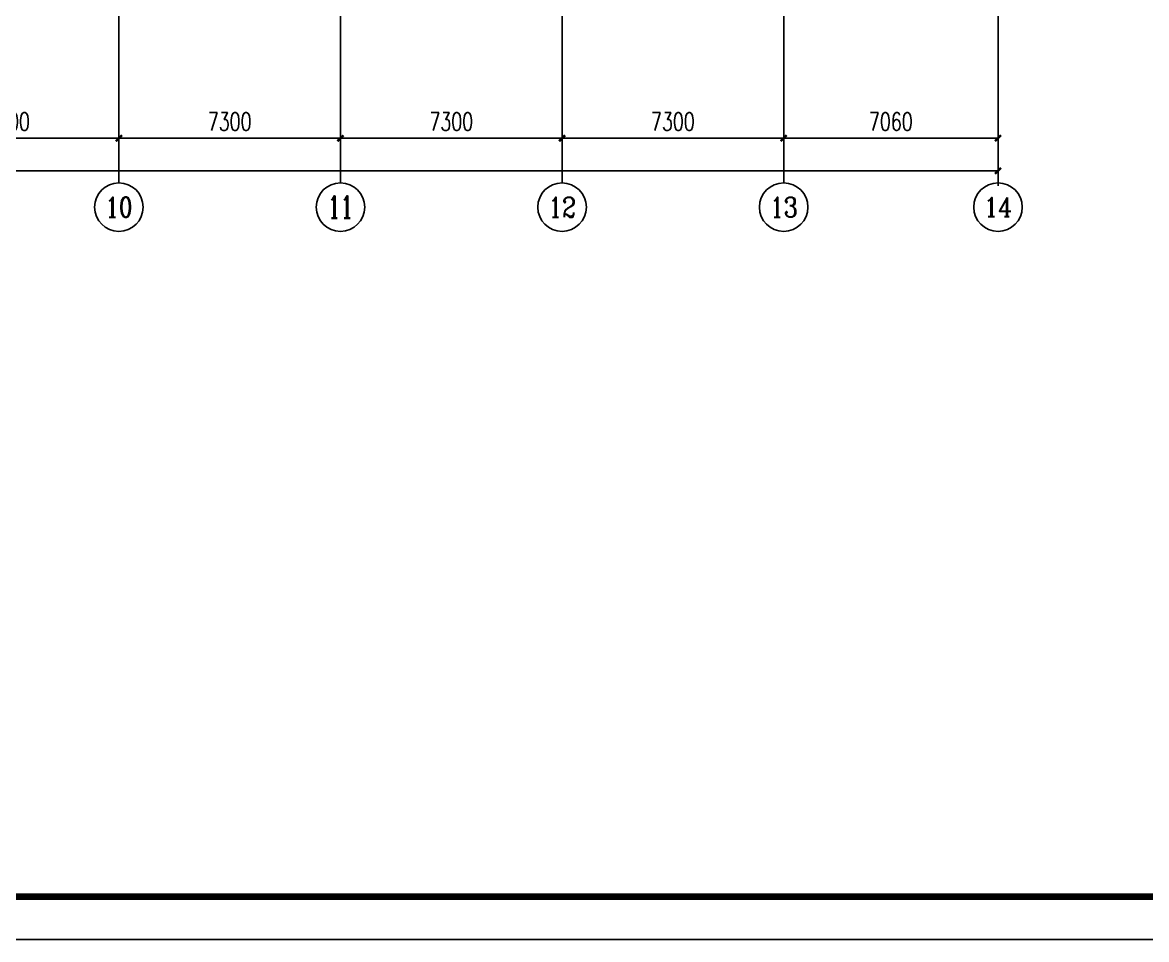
# Model space of a CAD drawing. Extents: x -89996 to 1006241, y -2176 to 440573.
# Drawn here: x 317614 to 354642, y 88594 to 118822 of the extents above; entities that cross this region are included whole.
import ezdxf
from ezdxf.enums import TextEntityAlignment as Align

# ---------------------------------------------------------------- set-up
doc = ezdxf.new("R2010")
doc.units = 0
doc.header["$LTSCALE"] = 1000
doc.header["$MEASUREMENT"] = 0
doc.linetypes.add('DOTE', pattern=[2.42, 2, -0.2, 0.02, -0.2])
for name, color, linetype in [('AXIS', 3, 'Continuous'), ('AXIS_TEXT', 7, 'Continuous'), ('DOTE', 1, 'DOTE'), ('PUB_TITLE', 4, 'Continuous'), ('WALL', 9, 'Continuous')]:
    doc.layers.add(name, color=color, linetype=linetype)
doc.styles.add('_TCH_AXIS', font='COMPLEX', dxfattribs={"bigfont": 'GBCBIG'})
doc.styles.add('_TCH_DIM_T3', font='SIMPLEX', dxfattribs={"width": 0.705882, "bigfont": 'GBCBIG'})
doc.styles.add('COMPLEX', font='COMPLEX')
doc.dimstyles.new('_TCH_ARCH&&200', dxfattribs={"dimtxt": 595, "dimasz": 200, "dimexe": 500, "dimexo": 600, "dimgap": 252.5, "dimtad": 1, "dimdec": 0, "dimzin": 0, "dimdsep": 46, "dimtxsty": '_TCH_DIM_T3', "dimblk": 'ARCHTICK', "dimcen": 0.09, "dimclrt": 7, "dimazin": 2, "dimtfac": 1, "dimtdec": 0, "dimtix": 1, "dimtmove": 2, "dimatfit": 3, "dimfxl": 0, "dimtolj": 1, "dimtzin": 0, "dimarcsym": 0})
doc.dimstyles.new('TCH-200-1', dxfattribs={"dimtxt": 595, "dimasz": 200, "dimexe": 500, "dimexo": 600, "dimgap": 252.5, "dimtad": 1, "dimdec": 0, "dimzin": 0, "dimdsep": 46, "dimtxsty": '_TCH_DIM_T3', "dimblk": 'ARCHTICK', "dimcen": 0.09, "dimclrd": 3, "dimclre": 3, "dimclrt": 7, "dimazin": 2, "dimtfac": 1, "dimtdec": 0, "dimtix": 1, "dimtmove": 2, "dimatfit": 3, "dimfxl": 0, "dimtolj": 1, "dimtzin": 0, "dimarcsym": 0})

# ---------------------------------------------------------------- blocks, each defined once
blk = doc.blocks.new('_AXISO')
blk.add_circle((0, 0), 0.5)
at = {"layer": 'AXIS_TEXT', "style": 'COMPLEX', "width": 1.041667}
blk.add_attdef('A', text='', height=0.56, dxfattribs=at).set_placement((-0.25, -0.28), (0.25, -0.28), align=Align.FIT)
blk = doc.blocks.new('_ArchTick')
at = {"color": 0, "linetype": 'ByBlock', "const_width": 0.4}
blk.add_lwpolyline([(-0.5, -0.5), (0.5, 0.5)], dxfattribs=at)
blk = doc.blocks.new('*D3013')
at = {"layer": 'AXIS', "color": 0, "lineweight": -2, "transparency": 16777216}
for p, q in [((53740, -627), (53740, -4337)), ((61040, -627), (61040, -4337)), ((53740, -3837), (61040, -3837))]:
    blk.add_line(p, q, dxfattribs=at)
at = {"layer": 'Defpoints', "color": 0, "transparency": 16777216}
for p in [(53740, -27), (61040, -27), (61040, -3837)]:
    blk.add_point(p, dxfattribs=at)
at = {"layer": 'AXIS', "color": 0, "lineweight": -2, "transparency": 16777216, "xscale": 200, "yscale": 200, "zscale": 200, "rotation": 180}
blk.add_blockref('_ArchTick', (53740, -3837), dxfattribs=at)
at = {"layer": 'AXIS', "color": 0, "lineweight": -2, "transparency": 16777216, "xscale": 200, "yscale": 200, "zscale": 200}
blk.add_blockref('_ArchTick', (61040, -3837), dxfattribs=at)
at = {"layer": 'AXIS', "color": 7, "transparency": 16777216, "insert": (57390, -3287), "char_height": 595, "attachment_point": 5, "style": '_TCH_DIM_T3'}
blk.add_mtext('\\A1;7300', dxfattribs=at)
blk = doc.blocks.new('*D3014')
at = {"layer": 'AXIS', "color": 0, "lineweight": -2, "transparency": 16777216}
for p, q in [((61040, -627), (61040, -4337)), ((68340, -627), (68340, -4337)), ((61040, -3837), (68340, -3837))]:
    blk.add_line(p, q, dxfattribs=at)
at = {"layer": 'Defpoints', "color": 0, "transparency": 16777216}
for p in [(61040, -27), (68340, -27), (68340, -3837)]:
    blk.add_point(p, dxfattribs=at)
at = {"layer": 'AXIS', "color": 0, "lineweight": -2, "transparency": 16777216, "xscale": 200, "yscale": 200, "zscale": 200, "rotation": 180}
blk.add_blockref('_ArchTick', (61040, -3837), dxfattribs=at)
at = {"layer": 'AXIS', "color": 0, "lineweight": -2, "transparency": 16777216, "xscale": 200, "yscale": 200, "zscale": 200}
blk.add_blockref('_ArchTick', (68340, -3837), dxfattribs=at)
at = {"layer": 'AXIS', "color": 7, "transparency": 16777216, "insert": (64690, -3287), "char_height": 595, "attachment_point": 5, "style": '_TCH_DIM_T3'}
blk.add_mtext('\\A1;7300', dxfattribs=at)
blk = doc.blocks.new('*D3015')
at = {"layer": 'AXIS', "color": 0, "lineweight": -2, "transparency": 16777216}
for p, q in [((68340, -627), (68340, -4337)), ((75640, -627), (75640, -4337)), ((68340, -3837), (75640, -3837))]:
    blk.add_line(p, q, dxfattribs=at)
at = {"layer": 'Defpoints', "color": 0, "transparency": 16777216}
for p in [(68340, -27), (75640, -27), (75640, -3837)]:
    blk.add_point(p, dxfattribs=at)
at = {"layer": 'AXIS', "color": 0, "lineweight": -2, "transparency": 16777216, "xscale": 200, "yscale": 200, "zscale": 200, "rotation": 180}
blk.add_blockref('_ArchTick', (68340, -3837), dxfattribs=at)
at = {"layer": 'AXIS', "color": 0, "lineweight": -2, "transparency": 16777216, "xscale": 200, "yscale": 200, "zscale": 200}
blk.add_blockref('_ArchTick', (75640, -3837), dxfattribs=at)
at = {"layer": 'AXIS', "color": 7, "transparency": 16777216, "insert": (71990, -3287), "char_height": 595, "attachment_point": 5, "style": '_TCH_DIM_T3'}
blk.add_mtext('\\A1;7300', dxfattribs=at)
blk = doc.blocks.new('*D3016')
at = {"layer": 'AXIS', "color": 0, "lineweight": -2, "transparency": 16777216}
for p, q in [((75640, -627), (75640, -4337)), ((82940, -627), (82940, -4337)), ((75640, -3837), (82940, -3837))]:
    blk.add_line(p, q, dxfattribs=at)
at = {"layer": 'Defpoints', "color": 0, "transparency": 16777216}
for p in [(75640, -27), (82940, -27), (82940, -3837)]:
    blk.add_point(p, dxfattribs=at)
at = {"layer": 'AXIS', "color": 0, "lineweight": -2, "transparency": 16777216, "xscale": 200, "yscale": 200, "zscale": 200, "rotation": 180}
blk.add_blockref('_ArchTick', (75640, -3837), dxfattribs=at)
at = {"layer": 'AXIS', "color": 0, "lineweight": -2, "transparency": 16777216, "xscale": 200, "yscale": 200, "zscale": 200}
blk.add_blockref('_ArchTick', (82940, -3837), dxfattribs=at)
at = {"layer": 'AXIS', "color": 7, "transparency": 16777216, "insert": (79290, -3287), "char_height": 595, "attachment_point": 5, "style": '_TCH_DIM_T3'}
blk.add_mtext('\\A1;7300', dxfattribs=at)
blk = doc.blocks.new('*D3017')
at = {"layer": 'AXIS', "color": 0, "lineweight": -2, "transparency": 16777216}
for p, q in [((82940, -627), (82940, -4337)), ((90000, -627), (90000, -4337)), ((82940, -3837), (90000, -3837))]:
    blk.add_line(p, q, dxfattribs=at)
at = {"layer": 'Defpoints', "color": 0, "transparency": 16777216}
for p in [(82940, -27), (90000, -27), (90000, -3837)]:
    blk.add_point(p, dxfattribs=at)
at = {"layer": 'AXIS', "color": 0, "lineweight": -2, "transparency": 16777216, "xscale": 200, "yscale": 200, "zscale": 200, "rotation": 180}
blk.add_blockref('_ArchTick', (82940, -3837), dxfattribs=at)
at = {"layer": 'AXIS', "color": 0, "lineweight": -2, "transparency": 16777216, "xscale": 200, "yscale": 200, "zscale": 200}
blk.add_blockref('_ArchTick', (90000, -3837), dxfattribs=at)
at = {"layer": 'AXIS', "color": 7, "transparency": 16777216, "insert": (86470, -3287), "char_height": 595, "attachment_point": 5, "style": '_TCH_DIM_T3'}
blk.add_mtext('\\A1;7060', dxfattribs=at)
blk = doc.blocks.new('*D321')
at = {"layer": 'Defpoints', "color": 0, "transparency": 16777216}
for p in [(261230, 119843), (349750, 119843), (349750, 113934)]:
    blk.add_point(p, dxfattribs=at)
at = {"layer": 'WALL', "color": 3, "lineweight": -2, "transparency": 16777216}
for p, q in [((261230, 119243), (261230, 113434)), ((349750, 119243), (349750, 113434)), ((261230, 113934), (349750, 113934))]:
    blk.add_line(p, q, dxfattribs=at)
at = {"layer": 'WALL', "color": 3, "lineweight": -2, "transparency": 16777216, "xscale": 200, "yscale": 200, "zscale": 200, "rotation": 180}
blk.add_blockref('_ArchTick', (261230, 113934), dxfattribs=at)
at = {"layer": 'WALL', "color": 3, "lineweight": -2, "transparency": 16777216, "xscale": 200, "yscale": 200, "zscale": 200}
blk.add_blockref('_ArchTick', (349750, 113934), dxfattribs=at)
at = {"layer": 'WALL', "color": 7, "transparency": 16777216, "insert": (305490, 114484), "char_height": 595, "attachment_point": 5, "style": '_TCH_DIM_T3'}
blk.add_mtext('\\A1;88520', dxfattribs=at)
blk = doc.blocks.new('A$C3A647AB8')
at = {"layer": 'AXIS'}
for p, q in [((61040, -26.8), (61040, -5307.8)), ((68340, -26.8), (68340, -5307.8)), ((75640, -26.8), (75640, -5307.8)), ((82940, -26.8), (82940, -5307.8)), ((90000, -26.8), (90000, -5307.8))]:
    blk.add_line(p, q, dxfattribs=at)
at = {"layer": 'DOTE'}
for p, q in [((61040, -26.8), (61040, 41826.8)), ((68340, -26.8), (68340, 41826.8)), ((75640, -26.8), (75640, 41826.8)), ((82940, -26.8), (82940, 41826.8)), ((90000, -26.8), (90000, 41826.8))]:
    blk.add_line(p, q, dxfattribs=at)
at = {"layer": 'AXIS'}
ref = blk.add_blockref('_AXISO', (61040, -6107.8), dxfattribs=dict(at, xscale=1600, yscale=1600, zscale=1600))
ref.add_attrib('A', '10', dxfattribs={"layer": 'AXIS_TEXT', "height": 656.89, "style": '_TCH_AXIS'}).set_placement((60586.4, -6436.2), (61493.6, -6436.2), align=Align.FIT)
ref = blk.add_blockref('_AXISO', (68340, -6107.8), dxfattribs=dict(at, xscale=1600, yscale=1600, zscale=1600))
ref.add_attrib('A', '11', dxfattribs={"layer": 'AXIS_TEXT', "height": 737.53, "style": '_TCH_AXIS'}).set_placement((67918.6, -6476.6), (68761.4, -6476.6), align=Align.FIT)
ref = blk.add_blockref('_AXISO', (75640, -6107.8), dxfattribs=dict(at, xscale=1600, yscale=1600, zscale=1600))
ref.add_attrib('A', '12', dxfattribs={"layer": 'AXIS_TEXT', "height": 656.89, "style": '_TCH_AXIS'}).set_placement((75186.4, -6436.2), (76093.6, -6436.2), align=Align.FIT)
ref = blk.add_blockref('_AXISO', (82940, -6107.8), dxfattribs=dict(at, xscale=1600, yscale=1600, zscale=1600))
ref.add_attrib('A', '13', dxfattribs={"layer": 'AXIS_TEXT', "height": 656.89, "style": '_TCH_AXIS'}).set_placement((82486.4, -6436.2), (83393.6, -6436.2), align=Align.FIT)
ref = blk.add_blockref('_AXISO', (90000, -6107.8), dxfattribs=dict(at, xscale=1600, yscale=1600, zscale=1600))
ref.add_attrib('A', '14', dxfattribs={"layer": 'AXIS_TEXT', "height": 628.15, "style": '_TCH_AXIS'}).set_placement((89536.4, -6421.9), (90463.6, -6421.9), align=Align.FIT)
for p1, p2, picture, middle in [((53740, -26.8), (61040, -26.8), '*D3013', (57390, -3286.6)), ((61040, -26.8), (68340, -26.8), '*D3014', (64690, -3286.6)), ((68340, -26.8), (75640, -26.8), '*D3015', (71990, -3286.6)), ((75640, -26.8), (82940, -26.8), '*D3016', (79290, -3286.6)), ((82940, -26.8), (90000, -26.8), '*D3017', (86470, -3286.6))]:
    dim = blk.add_aligned_dim(p1=p1, p2=p2, distance=-3809.8, dimstyle='_TCH_ARCH&&200', dxfattribs=at)
    dim.commit()
    dim.dimension.update_dxf_attribs({"geometry": picture, "text_midpoint": middle})

msp = doc.modelspace()

# ---------------------------------------------------------------- linework, layer by layer
at = {"layer": 'PUB_TITLE'}
msp.add_lwpolyline([(243069.57, 88593.71), (391669.57, 88593.71), (391669.57, 172593.71), (243069.57, 172593.71)], close=True, dxfattribs=at)
at = {"layer": 'PUB_TITLE', "const_width": 212.12}
msp.add_lwpolyline([(246604.92, 90007.85), (246604.92, 171179.57), (390255.43, 171179.57), (390255.43, 90007.85)], close=True, dxfattribs=at)

# ---------------------------------------------------------------- block references
at = {"layer": 'WALL'}
msp.add_blockref('A$C3A647AB8', (259749.65, 118842.68), dxfattribs=at)

# ---------------------------------------------------------------- dimensions: what is measured, and where the dimension line sits
dim = msp.add_linear_dim(base=(349749.64, 113934.14), p1=(261229.64, 119842.68), p2=(349749.64, 119842.68), dimstyle='TCH-200-1', dxfattribs=at)
dim.commit()
dim.dimension.update_dxf_attribs({"geometry": '*D321', "text_midpoint": (305489.64, 114484.14)})

doc.saveas('drawing.dxf')
